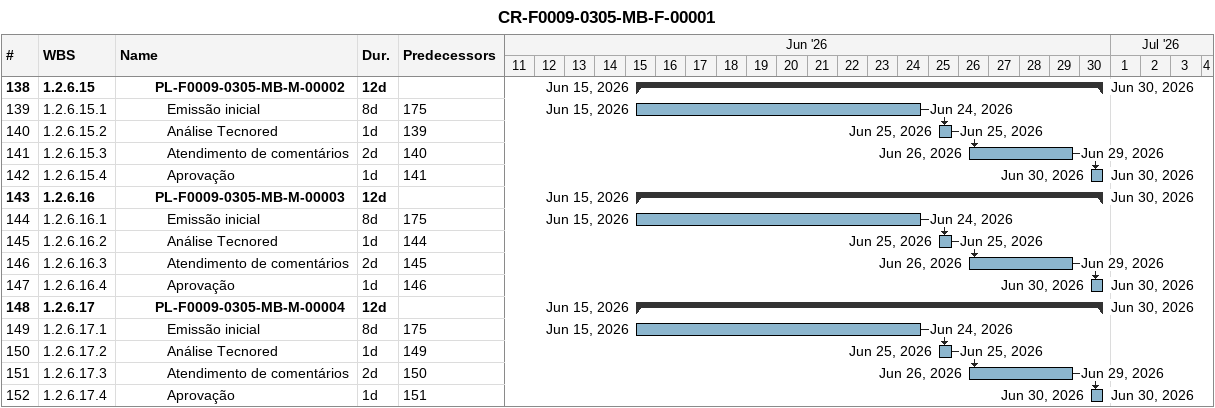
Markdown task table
CR-F0009-0305-MB-F-00001

| ID | WBS | Task | Duration | Start | Finish | Predecessors |
|---|---|---|---|---|---|---|
| 138 | 1.2.6.15 | **PL-F0009-0305-MB-M-00002** | 12d | 2026-06-15 | 2026-06-30 |  |
| 139 | 1.2.6.15.1 | Emissão inicial | 8d | 2026-06-15 | 2026-06-24 | 175 |
| 140 | 1.2.6.15.2 | Análise Tecnored | 1d | 2026-06-25 | 2026-06-25 | 139 |
| 141 | 1.2.6.15.3 | Atendimento de comentários | 2d | 2026-06-26 | 2026-06-29 | 140 |
| 142 | 1.2.6.15.4 | Aprovação | 1d | 2026-06-30 | 2026-06-30 | 141 |
| 143 | 1.2.6.16 | **PL-F0009-0305-MB-M-00003** | 12d | 2026-06-15 | 2026-06-30 |  |
| 144 | 1.2.6.16.1 | Emissão inicial | 8d | 2026-06-15 | 2026-06-24 | 175 |
| 145 | 1.2.6.16.2 | Análise Tecnored | 1d | 2026-06-25 | 2026-06-25 | 144 |
| 146 | 1.2.6.16.3 | Atendimento de comentários | 2d | 2026-06-26 | 2026-06-29 | 145 |
| 147 | 1.2.6.16.4 | Aprovação | 1d | 2026-06-30 | 2026-06-30 | 146 |
| 148 | 1.2.6.17 | **PL-F0009-0305-MB-M-00004** | 12d | 2026-06-15 | 2026-06-30 |  |
| 149 | 1.2.6.17.1 | Emissão inicial | 8d | 2026-06-15 | 2026-06-24 | 175 |
| 150 | 1.2.6.17.2 | Análise Tecnored | 1d | 2026-06-25 | 2026-06-25 | 149 |
| 151 | 1.2.6.17.3 | Atendimento de comentários | 2d | 2026-06-26 | 2026-06-29 | 150 |
| 152 | 1.2.6.17.4 | Aprovação | 1d | 2026-06-30 | 2026-06-30 | 151 |
